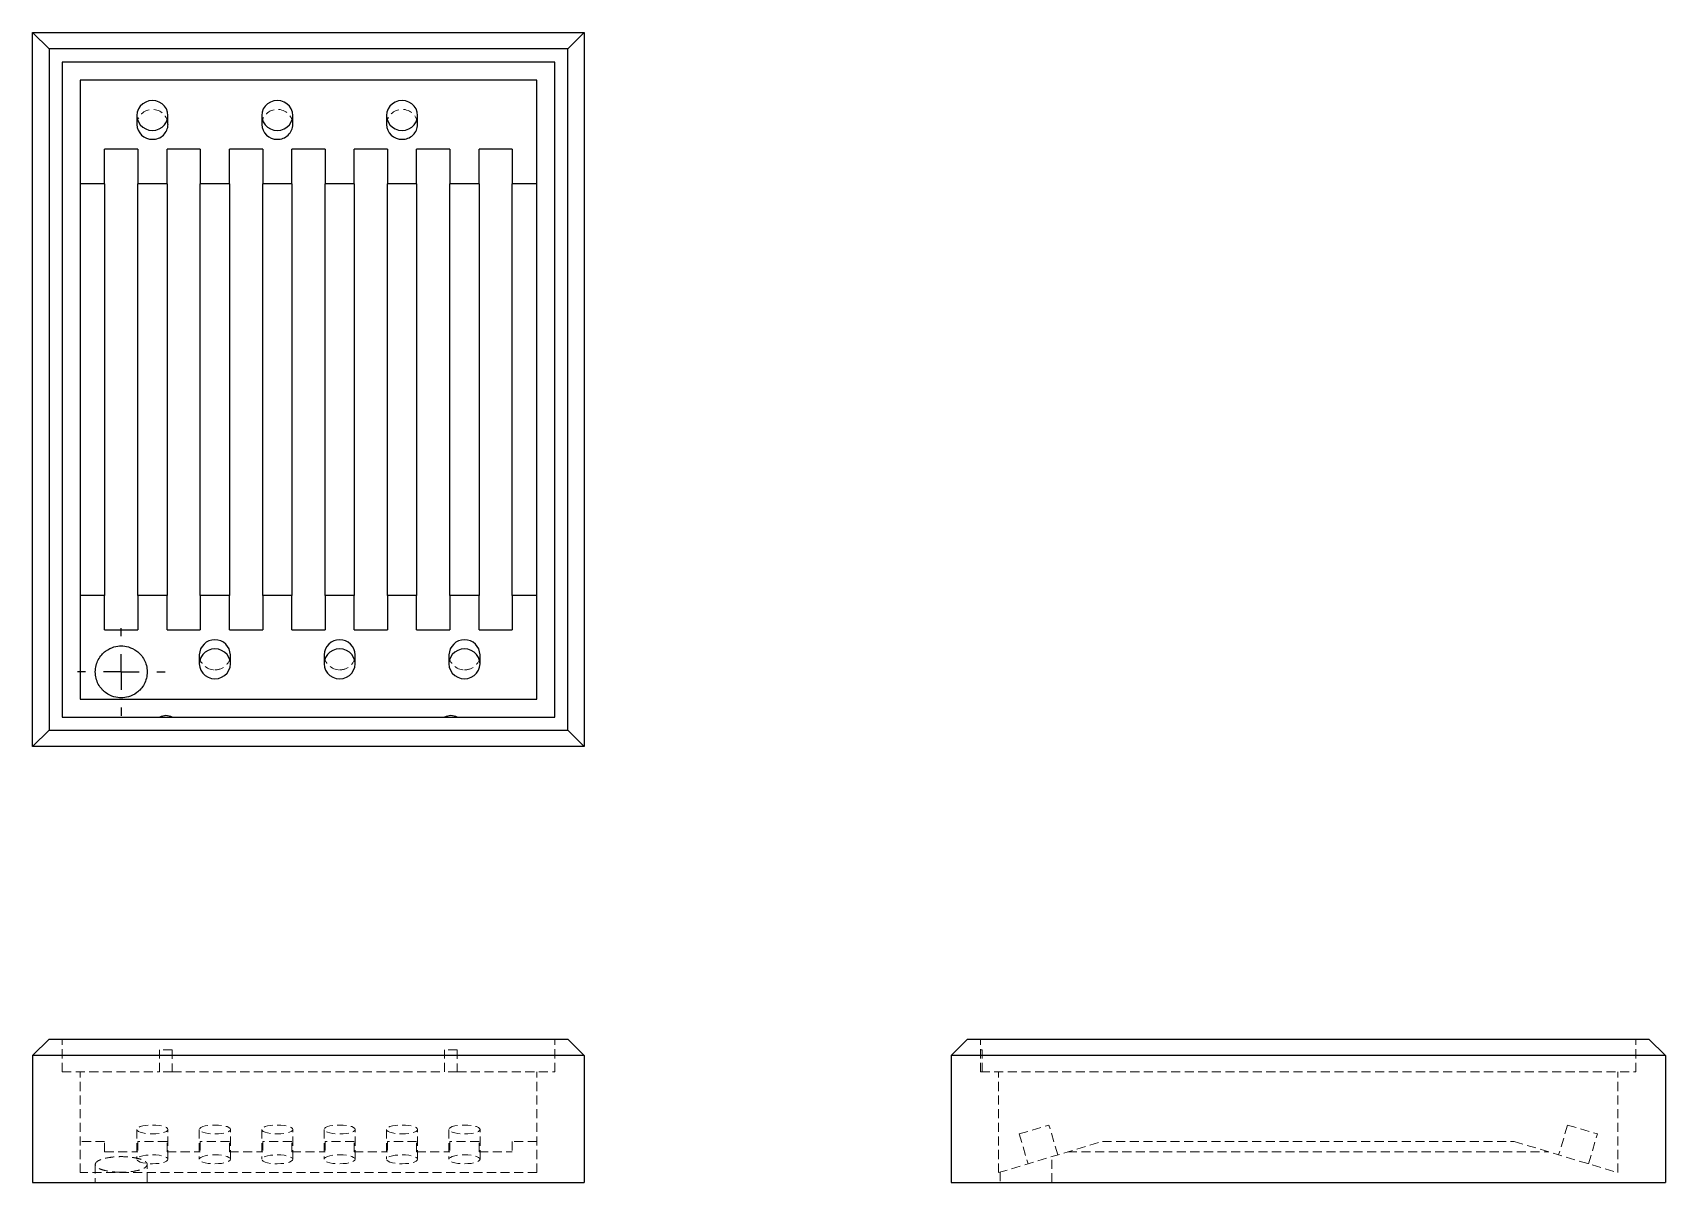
# Model space of a CAD drawing. Header units: millimetres. Extents: x 44 to 273, y 47 to 208.
import ezdxf

# ---------------------------------------------------------------- set-up
doc = ezdxf.new("R2010")
doc.units = ezdxf.units.MM
doc.linetypes.add('HIDDEN', pattern=[1.905, 1.27, -0.635])
doc.layers.add('10', color=7, linetype='Continuous')

# ---------------------------------------------------------------- blocks, each defined once
blk = doc.blocks.new('SW_CENTERMARKSYMBOL_0')
at = {"layer": '10', "color": 0}
for p, q in [((0, 5), (0, 6.14)), ((0, 0), (0, 2.5)), ((-5, 0), (-6.14, 0)), ((0, 0), (-2.5, 0)), ((0, 0), (0, -2.5)), ((0, 0), (2.5, 0)), ((5, 0), (6.14, 0)), ((0, -5), (0, -6.14))]:
    blk.add_line(p, q, dxfattribs=at)

msp = doc.modelspace()

# ---------------------------------------------------------------- linework, layer by layer
at = {"color": 7, "linetype": 'Continuous', "lineweight": 25}
for p, q in [((44.38, 108), (44.38, 208)), ((44.38, 208), (46.67, 205.71)), ((44.38, 208), (121.62, 208)), ((119.33, 205.71), (121.62, 208)), ((121.62, 208), (121.62, 108)), ((46.67, 205.71), (46.67, 110.29)), ((119.33, 205.71), (46.67, 205.71)), ((117.5, 203.88), (48.5, 203.88)), ((48.5, 203.88), (48.5, 112.12)), ((117.5, 112.12), (117.5, 203.88)), ((119.33, 110.29), (119.33, 205.71)), ((114.98, 201.36), (51.02, 201.36)), ((51.02, 201.36), (51.02, 114.64)), ((114.98, 114.64), (114.98, 201.36)), ((58.97, 196.4), (58.97, 195.15)), ((63.33, 195.15), (63.33, 196.4)), ((76.45, 196.4), (76.45, 195.15)), ((80.81, 195.15), (80.81, 196.4)), ((93.93, 196.4), (93.93, 195.15)), ((98.29, 195.15), (98.29, 196.4)), ((59.11, 191.66), (54.46, 191.66)), ((54.46, 186.81), (54.46, 191.66)), ((59.11, 191.66), (59.11, 186.81)), ((67.85, 191.66), (63.2, 191.66)), ((63.2, 186.81), (63.2, 191.66)), ((67.85, 191.66), (67.85, 186.81)), ((76.59, 191.66), (71.93, 191.66)), ((71.93, 186.81), (71.93, 191.66)), ((76.59, 191.66), (76.59, 186.81)), ((85.33, 191.66), (80.67, 191.66)), ((80.67, 186.81), (80.67, 191.66)), ((85.33, 191.66), (85.33, 186.81)), ((94.07, 191.66), (89.41, 191.66)), ((89.41, 186.81), (89.41, 191.66)), ((94.07, 191.66), (94.07, 186.81)), ((102.8, 191.66), (98.15, 191.66)), ((98.15, 186.81), (98.15, 191.66)), ((102.8, 191.66), (102.8, 186.81)), ((111.54, 191.66), (106.89, 191.66)), ((106.89, 186.81), (106.89, 191.66)), ((111.54, 191.66), (111.54, 186.81)), ((54.46, 186.81), (51.02, 186.81)), ((54.46, 186.81), (54.46, 129.19)), ((63.2, 186.81), (59.11, 186.81)), ((59.11, 129.19), (59.11, 186.81)), ((63.2, 186.81), (63.2, 129.19)), ((71.93, 186.81), (67.85, 186.81)), ((67.85, 129.19), (67.85, 186.81)), ((71.93, 186.81), (71.93, 129.19)), ((80.67, 186.81), (76.59, 186.81)), ((76.59, 129.19), (76.59, 186.81)), ((80.67, 186.81), (80.67, 129.19)), ((89.41, 186.81), (85.33, 186.81)), ((85.33, 129.19), (85.33, 186.81)), ((89.41, 186.81), (89.41, 129.19)), ((98.15, 186.81), (94.07, 186.81)), ((94.07, 129.19), (94.07, 186.81)), ((98.15, 186.81), (98.15, 129.19)), ((106.89, 186.81), (102.8, 186.81)), ((102.8, 129.19), (102.8, 186.81)), ((106.89, 186.81), (106.89, 129.19)), ((114.98, 186.81), (111.54, 186.81)), ((111.54, 129.19), (111.54, 186.81)), ((54.46, 129.19), (51.02, 129.19)), ((54.46, 124.34), (54.46, 129.19)), ((63.2, 129.19), (59.11, 129.19)), ((59.11, 129.19), (59.11, 124.34)), ((63.2, 124.34), (63.2, 129.19)), ((71.93, 129.19), (67.85, 129.19)), ((67.85, 129.19), (67.85, 124.34)), ((71.93, 124.34), (71.93, 129.19)), ((80.67, 129.19), (76.59, 129.19)), ((76.59, 129.19), (76.59, 124.34)), ((80.67, 124.34), (80.67, 129.19)), ((89.41, 129.19), (85.33, 129.19)), ((85.33, 129.19), (85.33, 124.34)), ((89.41, 124.34), (89.41, 129.19)), ((98.15, 129.19), (94.07, 129.19)), ((94.07, 129.19), (94.07, 124.34)), ((98.15, 124.34), (98.15, 129.19)), ((106.89, 129.19), (102.8, 129.19)), ((102.8, 129.19), (102.8, 124.34)), ((106.89, 124.34), (106.89, 129.19)), ((114.98, 129.19), (111.54, 129.19)), ((111.54, 129.19), (111.54, 124.34)), ((54.46, 124.34), (59.11, 124.34)), ((63.2, 124.34), (67.85, 124.34)), ((71.93, 124.34), (76.59, 124.34)), ((80.67, 124.34), (85.33, 124.34)), ((89.41, 124.34), (94.07, 124.34)), ((98.15, 124.34), (102.8, 124.34)), ((106.89, 124.34), (111.54, 124.34)), ((67.71, 120.85), (67.71, 119.6)), ((72.07, 119.6), (72.07, 120.85)), ((85.19, 120.85), (85.19, 119.6)), ((89.55, 119.6), (89.55, 120.85)), ((102.67, 120.85), (102.67, 119.6)), ((107.03, 119.6), (107.03, 120.85)), ((51.02, 114.64), (114.98, 114.64)), ((48.5, 112.12), (117.5, 112.12)), ((44.38, 108), (46.67, 110.29)), ((46.67, 110.29), (119.33, 110.29)), ((119.33, 110.29), (121.62, 108)), ((121.62, 108), (44.38, 108)), ((44.38, 64.73), (46.67, 67.02)), ((46.67, 67.02), (119.33, 67.02)), ((119.33, 67.02), (121.62, 64.73)), ((175.29, 67.02), (173, 64.73)), ((175.29, 67.02), (270.71, 67.02)), ((270.71, 67.02), (273, 64.73)), ((44.38, 64.73), (44.38, 46.98)), ((121.62, 64.73), (44.38, 64.73)), ((121.62, 64.73), (121.62, 46.98)), ((173, 64.73), (173, 46.98)), ((273, 64.73), (173, 64.73)), ((273, 64.73), (273, 46.98)), ((44.38, 46.98), (121.62, 46.98)), ((173, 46.98), (273, 46.98))]:
    msp.add_line(p, q, dxfattribs=at)
at = {"color": 7, "linetype": 'HIDDEN', "lineweight": 18}
for p, q in [((48.5, 62.44), (48.5, 67.02)), ((117.5, 62.44), (117.5, 67.02)), ((177.12, 62.44), (177.12, 67.02)), ((268.88, 62.44), (268.88, 67.02)), ((62.16, 62.44), (62.16, 65.53)), ((63.93, 65.53), (62.16, 65.53)), ((63.93, 65.53), (63.93, 62.44)), ((103.84, 65.53), (102.07, 65.53)), ((102.07, 62.44), (102.07, 65.53)), ((103.84, 65.53), (103.84, 62.44)), ((177.12, 65.53), (177.35, 65.53)), ((177.35, 62.44), (177.35, 65.53)), ((48.5, 62.44), (62.16, 62.44)), ((51.02, 48.34), (51.02, 62.44)), ((63.93, 62.44), (62.16, 62.44)), ((63.93, 62.44), (102.07, 62.44)), ((103.84, 62.44), (102.07, 62.44)), ((103.84, 62.44), (117.5, 62.44)), ((114.98, 48.34), (114.98, 62.44)), ((177.12, 62.44), (268.88, 62.44)), ((179.64, 48.34), (179.64, 62.44)), ((266.36, 48.34), (266.36, 62.44)), ((182.51, 53.76), (186.69, 55.01)), ((187.94, 50.83), (186.69, 55.01)), ((259.31, 55.01), (258.06, 50.83)), ((259.31, 55.01), (263.49, 53.76)), ((54.46, 52.71), (51.02, 52.71)), ((54.46, 51.25), (54.46, 52.71)), ((58.97, 54.39), (58.97, 50.21)), ((59.11, 52.71), (59.11, 51.25)), ((63.2, 52.71), (59.11, 52.71)), ((63.2, 51.25), (63.2, 52.71)), ((63.33, 50.21), (63.33, 54.39)), ((67.71, 54.39), (67.71, 50.21)), ((67.85, 52.71), (67.85, 51.25)), ((71.93, 52.71), (67.85, 52.71)), ((71.93, 51.25), (71.93, 52.71)), ((72.07, 50.21), (72.07, 54.39)), ((76.45, 54.39), (76.45, 50.21)), ((76.59, 52.71), (76.59, 51.25)), ((80.67, 52.71), (76.59, 52.71)), ((80.67, 51.25), (80.67, 52.71)), ((80.81, 50.21), (80.81, 54.39)), ((85.19, 54.39), (85.19, 50.21)), ((85.33, 52.71), (85.33, 51.25)), ((89.41, 52.71), (85.33, 52.71)), ((89.41, 51.25), (89.41, 52.71)), ((89.55, 50.21), (89.55, 54.39)), ((93.93, 54.39), (93.93, 50.21)), ((94.07, 52.71), (94.07, 51.25)), ((98.15, 52.71), (94.07, 52.71)), ((98.15, 51.25), (98.15, 52.71)), ((98.29, 50.21), (98.29, 54.39)), ((102.67, 54.39), (102.67, 50.21)), ((102.8, 52.71), (102.8, 51.25)), ((106.89, 52.71), (102.8, 52.71)), ((106.89, 51.25), (106.89, 52.71)), ((107.03, 50.21), (107.03, 54.39)), ((111.54, 52.71), (111.54, 51.25)), ((114.98, 52.71), (111.54, 52.71)), ((179.64, 48.34), (194.19, 52.71)), ((182.51, 53.76), (183.77, 49.58)), ((194.19, 52.71), (251.81, 52.71)), ((251.81, 52.71), (266.36, 48.34)), ((262.23, 49.58), (263.49, 53.76)), ((54.46, 51.25), (59.11, 51.25)), ((63.2, 51.25), (67.85, 51.25)), ((71.93, 51.25), (76.59, 51.25)), ((80.67, 51.25), (85.33, 51.25)), ((89.41, 51.25), (94.07, 51.25)), ((98.15, 51.25), (102.8, 51.25)), ((106.89, 51.25), (111.54, 51.25)), ((187.11, 46.98), (187.11, 50.58)), ((189.34, 51.25), (256.66, 51.25)), ((114.98, 48.34), (51.02, 48.34)), ((53.15, 49.49), (53.15, 46.98)), ((60.42, 46.98), (60.42, 49.49)), ((179.84, 48.4), (179.84, 46.98))]:
    msp.add_line(p, q, dxfattribs=at)
at = {"color": 7, "linetype": 'Continuous', "lineweight": 25, "flags": 128}
for points in [[(61.15, 194.31), (61.64, 194.36), (62.1, 194.52), (62.51, 194.77), (62.86, 195.1), (63.12, 195.49), (63.28, 195.93), (63.33, 196.4), (63.28, 196.86), (63.12, 197.31), (62.86, 197.7), (62.51, 198.03), (62.1, 198.28), (61.64, 198.44), (61.15, 198.49), (60.67, 198.44), (60.21, 198.28), (59.79, 198.03), (59.45, 197.7), (59.19, 197.31), (59.03, 196.86), (58.97, 196.4), (59.03, 195.93), (59.19, 195.49), (59.45, 195.1), (59.79, 194.77), (60.21, 194.52), (60.67, 194.36), (61.15, 194.31)], [(78.63, 194.31), (79.12, 194.36), (79.58, 194.52), (79.99, 194.77), (80.34, 195.1), (80.6, 195.49), (80.76, 195.93), (80.81, 196.4), (80.76, 196.86), (80.6, 197.31), (80.34, 197.7), (79.99, 198.03), (79.58, 198.28), (79.12, 198.44), (78.63, 198.49), (78.15, 198.44), (77.68, 198.28), (77.27, 198.03), (76.93, 197.7), (76.67, 197.31), (76.5, 196.86), (76.45, 196.4), (76.5, 195.93), (76.67, 195.49), (76.93, 195.1), (77.27, 194.77), (77.68, 194.52), (78.15, 194.36), (78.63, 194.31)], [(96.11, 194.31), (96.59, 194.36), (97.05, 194.52), (97.47, 194.77), (97.81, 195.1), (98.07, 195.49), (98.23, 195.93), (98.29, 196.4), (98.23, 196.86), (98.07, 197.31), (97.81, 197.7), (97.47, 198.03), (97.05, 198.28), (96.59, 198.44), (96.11, 198.49), (95.62, 198.44), (95.16, 198.28), (94.75, 198.03), (94.4, 197.7), (94.14, 197.31), (93.98, 196.86), (93.93, 196.4), (93.98, 195.93), (94.14, 195.49), (94.4, 195.1), (94.75, 194.77), (95.16, 194.52), (95.62, 194.36), (96.11, 194.31)], [(69.89, 117.51), (70.38, 117.56), (70.84, 117.72), (71.25, 117.97), (71.6, 118.3), (71.86, 118.69), (72.02, 119.14), (72.07, 119.6), (72.02, 120.07), (71.86, 120.51), (71.6, 120.9), (71.25, 121.23), (70.84, 121.48), (70.38, 121.64), (69.89, 121.69), (69.41, 121.64), (68.95, 121.48), (68.53, 121.23), (68.19, 120.9), (67.93, 120.51), (67.77, 120.07), (67.71, 119.6), (67.77, 119.14), (67.93, 118.69), (68.19, 118.3), (68.53, 117.97), (68.95, 117.72), (69.41, 117.56), (69.89, 117.51)], [(87.37, 117.51), (87.85, 117.56), (88.32, 117.72), (88.73, 117.97), (89.07, 118.3), (89.33, 118.69), (89.5, 119.14), (89.55, 119.6), (89.5, 120.07), (89.33, 120.51), (89.07, 120.9), (88.73, 121.23), (88.32, 121.48), (87.85, 121.64), (87.37, 121.69), (86.88, 121.64), (86.42, 121.48), (86.01, 121.23), (85.66, 120.9), (85.4, 120.51), (85.24, 120.07), (85.19, 119.6), (85.24, 119.14), (85.4, 118.69), (85.66, 118.3), (86.01, 117.97), (86.42, 117.72), (86.88, 117.56), (87.37, 117.51)], [(104.85, 117.51), (105.33, 117.56), (105.79, 117.72), (106.21, 117.97), (106.55, 118.3), (106.81, 118.69), (106.97, 119.14), (107.03, 119.6), (106.97, 120.07), (106.81, 120.51), (106.55, 120.9), (106.21, 121.23), (105.79, 121.48), (105.33, 121.64), (104.85, 121.69), (104.36, 121.64), (103.9, 121.48), (103.49, 121.23), (103.14, 120.9), (102.88, 120.51), (102.72, 120.07), (102.67, 119.6), (102.72, 119.14), (102.88, 118.69), (103.14, 118.3), (103.49, 117.97), (103.9, 117.72), (104.36, 117.56), (104.85, 117.51)]]:
    msp.add_lwpolyline(points, dxfattribs=at)
at = {"color": 7, "linetype": 'HIDDEN', "lineweight": 18, "flags": 128}
for points in [[(61.15, 55.01), (61.64, 55), (62.1, 54.95), (62.51, 54.88), (62.86, 54.78), (63.12, 54.66), (63.28, 54.53), (63.33, 54.39), (63.28, 54.25), (63.12, 54.11), (62.86, 53.99), (62.51, 53.9), (62.1, 53.82), (61.64, 53.77), (61.15, 53.76), (60.67, 53.77), (60.21, 53.82), (59.79, 53.9), (59.45, 53.99), (59.19, 54.11), (59.03, 54.25), (58.97, 54.39), (59.03, 54.53), (59.19, 54.66), (59.45, 54.78), (59.79, 54.88), (60.21, 54.95), (60.67, 55), (61.15, 55.01)], [(69.89, 53.76), (70.38, 53.77), (70.84, 53.82), (71.25, 53.9), (71.6, 53.99), (71.86, 54.11), (72.02, 54.25), (72.07, 54.39), (72.02, 54.53), (71.86, 54.66), (71.6, 54.78), (71.25, 54.88), (70.84, 54.95), (70.38, 55), (69.89, 55.01), (69.41, 55), (68.95, 54.95), (68.53, 54.88), (68.19, 54.78), (67.93, 54.66), (67.77, 54.53), (67.71, 54.39), (67.77, 54.25), (67.93, 54.11), (68.19, 53.99), (68.53, 53.9), (68.95, 53.82), (69.41, 53.77), (69.89, 53.76)], [(78.63, 55.01), (79.12, 55), (79.58, 54.95), (79.99, 54.88), (80.34, 54.78), (80.6, 54.66), (80.76, 54.53), (80.81, 54.39), (80.76, 54.25), (80.6, 54.11), (80.34, 53.99), (79.99, 53.9), (79.58, 53.82), (79.12, 53.77), (78.63, 53.76), (78.15, 53.77), (77.68, 53.82), (77.27, 53.9), (76.93, 53.99), (76.67, 54.11), (76.5, 54.25), (76.45, 54.39), (76.5, 54.53), (76.67, 54.66), (76.93, 54.78), (77.27, 54.88), (77.68, 54.95), (78.15, 55), (78.63, 55.01)], [(87.37, 53.76), (87.85, 53.77), (88.32, 53.82), (88.73, 53.9), (89.07, 53.99), (89.33, 54.11), (89.5, 54.25), (89.55, 54.39), (89.5, 54.53), (89.33, 54.66), (89.07, 54.78), (88.73, 54.88), (88.32, 54.95), (87.85, 55), (87.37, 55.01), (86.88, 55), (86.42, 54.95), (86.01, 54.88), (85.66, 54.78), (85.4, 54.66), (85.24, 54.53), (85.19, 54.39), (85.24, 54.25), (85.4, 54.11), (85.66, 53.99), (86.01, 53.9), (86.42, 53.82), (86.88, 53.77), (87.37, 53.76)], [(96.11, 55.01), (96.59, 55), (97.05, 54.95), (97.47, 54.88), (97.81, 54.78), (98.07, 54.66), (98.23, 54.53), (98.29, 54.39), (98.23, 54.25), (98.07, 54.11), (97.81, 53.99), (97.47, 53.9), (97.05, 53.82), (96.59, 53.77), (96.11, 53.76), (95.62, 53.77), (95.16, 53.82), (94.75, 53.9), (94.4, 53.99), (94.14, 54.11), (93.98, 54.25), (93.93, 54.39), (93.98, 54.53), (94.14, 54.66), (94.4, 54.78), (94.75, 54.88), (95.16, 54.95), (95.62, 55), (96.11, 55.01)], [(104.85, 53.76), (105.33, 53.77), (105.79, 53.82), (106.21, 53.9), (106.55, 53.99), (106.81, 54.11), (106.97, 54.25), (107.03, 54.39), (106.97, 54.53), (106.81, 54.66), (106.55, 54.78), (106.21, 54.88), (105.79, 54.95), (105.33, 55), (104.85, 55.01), (104.36, 55), (103.9, 54.95), (103.49, 54.88), (103.14, 54.78), (102.88, 54.66), (102.72, 54.53), (102.67, 54.39), (102.72, 54.25), (102.88, 54.11), (103.14, 53.99), (103.49, 53.9), (103.9, 53.82), (104.36, 53.77), (104.85, 53.76)], [(61.15, 50.83), (61.64, 50.82), (62.1, 50.77), (62.51, 50.7), (62.86, 50.6), (63.12, 50.48), (63.28, 50.35), (63.33, 50.21), (63.28, 50.07), (63.12, 49.93), (62.86, 49.82), (62.51, 49.72), (62.1, 49.64), (61.64, 49.6), (61.15, 49.58), (60.67, 49.6), (60.21, 49.64), (59.79, 49.72), (59.45, 49.82), (59.19, 49.93), (59.03, 50.07), (58.97, 50.21), (59.03, 50.35), (59.19, 50.48), (59.45, 50.6), (59.79, 50.7), (60.21, 50.77), (60.67, 50.82), (61.15, 50.83)], [(69.89, 49.58), (70.38, 49.6), (70.84, 49.64), (71.25, 49.72), (71.6, 49.82), (71.86, 49.93), (72.02, 50.07), (72.07, 50.21), (72.02, 50.35), (71.86, 50.48), (71.6, 50.6), (71.25, 50.7), (70.84, 50.77), (70.38, 50.82), (69.89, 50.83), (69.41, 50.82), (68.95, 50.77), (68.53, 50.7), (68.19, 50.6), (67.93, 50.48), (67.77, 50.35), (67.71, 50.21), (67.77, 50.07), (67.93, 49.93), (68.19, 49.82), (68.53, 49.72), (68.95, 49.64), (69.41, 49.6), (69.89, 49.58)], [(78.63, 50.83), (79.12, 50.82), (79.58, 50.77), (79.99, 50.7), (80.34, 50.6), (80.6, 50.48), (80.76, 50.35), (80.81, 50.21), (80.76, 50.07), (80.6, 49.93), (80.34, 49.82), (79.99, 49.72), (79.58, 49.64), (79.12, 49.6), (78.63, 49.58), (78.15, 49.6), (77.68, 49.64), (77.27, 49.72), (76.93, 49.82), (76.67, 49.93), (76.5, 50.07), (76.45, 50.21), (76.5, 50.35), (76.67, 50.48), (76.93, 50.6), (77.27, 50.7), (77.68, 50.77), (78.15, 50.82), (78.63, 50.83)], [(87.37, 49.58), (87.85, 49.6), (88.32, 49.64), (88.73, 49.72), (89.07, 49.82), (89.33, 49.93), (89.5, 50.07), (89.55, 50.21), (89.5, 50.35), (89.33, 50.48), (89.07, 50.6), (88.73, 50.7), (88.32, 50.77), (87.85, 50.82), (87.37, 50.83), (86.88, 50.82), (86.42, 50.77), (86.01, 50.7), (85.66, 50.6), (85.4, 50.48), (85.24, 50.35), (85.19, 50.21), (85.24, 50.07), (85.4, 49.93), (85.66, 49.82), (86.01, 49.72), (86.42, 49.64), (86.88, 49.6), (87.37, 49.58)], [(96.11, 50.83), (96.59, 50.82), (97.05, 50.77), (97.47, 50.7), (97.81, 50.6), (98.07, 50.48), (98.23, 50.35), (98.29, 50.21), (98.23, 50.07), (98.07, 49.93), (97.81, 49.82), (97.47, 49.72), (97.05, 49.64), (96.59, 49.6), (96.11, 49.58), (95.62, 49.6), (95.16, 49.64), (94.75, 49.72), (94.4, 49.82), (94.14, 49.93), (93.98, 50.07), (93.93, 50.21), (93.98, 50.35), (94.14, 50.48), (94.4, 50.6), (94.75, 50.7), (95.16, 50.77), (95.62, 50.82), (96.11, 50.83)], [(104.85, 49.58), (105.33, 49.6), (105.79, 49.64), (106.21, 49.72), (106.55, 49.82), (106.81, 49.93), (106.97, 50.07), (107.03, 50.21), (106.97, 50.35), (106.81, 50.48), (106.55, 50.6), (106.21, 50.7), (105.79, 50.77), (105.33, 50.82), (104.85, 50.83), (104.36, 50.82), (103.9, 50.77), (103.49, 50.7), (103.14, 50.6), (102.88, 50.48), (102.72, 50.35), (102.67, 50.21), (102.72, 50.07), (102.88, 49.93), (103.14, 49.82), (103.49, 49.72), (103.9, 49.64), (104.36, 49.6), (104.85, 49.58)]]:
    msp.add_lwpolyline(points, dxfattribs=at)
at = {"color": 7, "linetype": 'HIDDEN', "lineweight": 18}
for centre, radius, start, end in [((61.15, 195.07), 2.18, 1.8491, 178.1509), ((78.63, 195.08), 2.18, 1.8027, 178.1973), ((96.11, 195.08), 2.18, 1.8027, 178.1973), ((69.85, 120.91), 2.14, 181.4425, 271.0256), ((69.94, 120.89), 2.13, 268.6095, 358.9224), ((87.33, 120.91), 2.14, 181.4425, 271.0256), ((87.42, 120.89), 2.13, 268.6095, 358.9224), ((104.81, 120.91), 2.14, 181.4425, 271.0256), ((104.9, 120.89), 2.13, 268.6095, 358.9224)]:
    msp.add_arc(centre, radius, start, end, dxfattribs=at)
at = {"color": 7, "linetype": 'Continuous', "lineweight": 25}
for centre, radius, start, end in [((61.12, 195.2), 2.14, 181.4425, 271.0256), ((61.21, 195.19), 2.13, 268.6095, 358.9224), ((78.59, 195.2), 2.14, 181.4425, 271.0256), ((78.68, 195.19), 2.13, 268.6095, 358.9224), ((96.07, 195.2), 2.14, 181.4425, 271.0256), ((96.16, 195.19), 2.13, 268.6095, 358.9224), ((69.89, 120.79), 2.18, 1.8027, 178.1973), ((87.37, 120.79), 2.18, 1.8027, 178.1973), ((104.85, 120.79), 2.18, 1.8027, 178.1973), ((63.05, 110.53), 1.82, 60.9287, 119.0713), ((102.95, 110.53), 1.82, 60.9287, 119.0713)]:
    msp.add_arc(centre, radius, start, end, dxfattribs=at)
msp.add_open_spline([(56.78, 114.84), (57.09, 114.84), (57.43, 114.87), (58.17, 115.09), (58.58, 115.27), (59.16, 115.71), (59.35, 115.88), (59.7, 116.28), (59.86, 116.51), (60.13, 117.01), (60.23, 117.29), (60.38, 117.87), (60.42, 118.17), (60.42, 118.77), (60.38, 119.08), (60.23, 119.66), (60.13, 119.93), (59.86, 120.43), (59.7, 120.66), (59.35, 121.06), (59.16, 121.23), (58.58, 121.67), (58.17, 121.85), (57.43, 122.07), (57.09, 122.11), (56.48, 122.11), (56.14, 122.07), (55.39, 121.85), (54.99, 121.67), (54.41, 121.23), (54.22, 121.06), (53.87, 120.66), (53.71, 120.43), (53.44, 119.93), (53.33, 119.66), (53.19, 119.08), (53.15, 118.77), (53.15, 118.17), (53.19, 117.87), (53.33, 117.29), (53.44, 117.01), (53.71, 116.51), (53.87, 116.28), (54.22, 115.88), (54.41, 115.71), (54.99, 115.27), (55.39, 115.09), (56.14, 114.87), (56.48, 114.84), (56.78, 114.84)], degree=3, knots=[0, 0, 0, 0, 0.0625, 0.0625, 0.125, 0.125, 0.15625, 0.15625, 0.1875, 0.1875, 0.21875, 0.21875, 0.25, 0.25, 0.28125, 0.28125, 0.3125, 0.3125, 0.34375, 0.34375, 0.375, 0.375, 0.4375, 0.4375, 0.5, 0.5, 0.5625, 0.5625, 0.625, 0.625, 0.65625, 0.65625, 0.6875, 0.6875, 0.71875, 0.71875, 0.75, 0.75, 0.78125, 0.78125, 0.8125, 0.8125, 0.84375, 0.84375, 0.875, 0.875, 0.9375, 0.9375, 1, 1, 1, 1], dxfattribs=at)
at = {"color": 7, "linetype": 'HIDDEN', "lineweight": 18}
msp.add_open_spline([(56.78, 48.4), (57.09, 48.4), (57.43, 48.41), (58.17, 48.48), (58.58, 48.53), (59.16, 48.66), (59.35, 48.71), (59.7, 48.83), (59.86, 48.9), (60.13, 49.05), (60.23, 49.14), (60.38, 49.31), (60.42, 49.4), (60.42, 49.58), (60.38, 49.67), (60.23, 49.85), (60.13, 49.93), (59.86, 50.08), (59.7, 50.15), (59.35, 50.27), (59.16, 50.32), (58.58, 50.45), (58.17, 50.51), (57.43, 50.57), (57.09, 50.58), (56.48, 50.58), (56.14, 50.57), (55.39, 50.51), (54.99, 50.45), (54.41, 50.32), (54.22, 50.27), (53.87, 50.15), (53.71, 50.08), (53.44, 49.93), (53.33, 49.85), (53.19, 49.67), (53.15, 49.58), (53.15, 49.4), (53.19, 49.31), (53.33, 49.14), (53.44, 49.05), (53.71, 48.9), (53.87, 48.83), (54.22, 48.71), (54.41, 48.66), (54.99, 48.53), (55.39, 48.48), (56.14, 48.41), (56.48, 48.4), (56.78, 48.4)], degree=3, knots=[0, 0, 0, 0, 0.0625, 0.0625, 0.125, 0.125, 0.15625, 0.15625, 0.1875, 0.1875, 0.21875, 0.21875, 0.25, 0.25, 0.28125, 0.28125, 0.3125, 0.3125, 0.34375, 0.34375, 0.375, 0.375, 0.4375, 0.4375, 0.5, 0.5, 0.5625, 0.5625, 0.625, 0.625, 0.65625, 0.65625, 0.6875, 0.6875, 0.71875, 0.71875, 0.75, 0.75, 0.78125, 0.78125, 0.8125, 0.8125, 0.84375, 0.84375, 0.875, 0.875, 0.9375, 0.9375, 1, 1, 1, 1], dxfattribs=at)

# ---------------------------------------------------------------- block references
at = {"layer": '10'}
msp.add_blockref('SW_CENTERMARKSYMBOL_0', (56.78, 118.47), dxfattribs=at)

doc.saveas('drawing.dxf')
